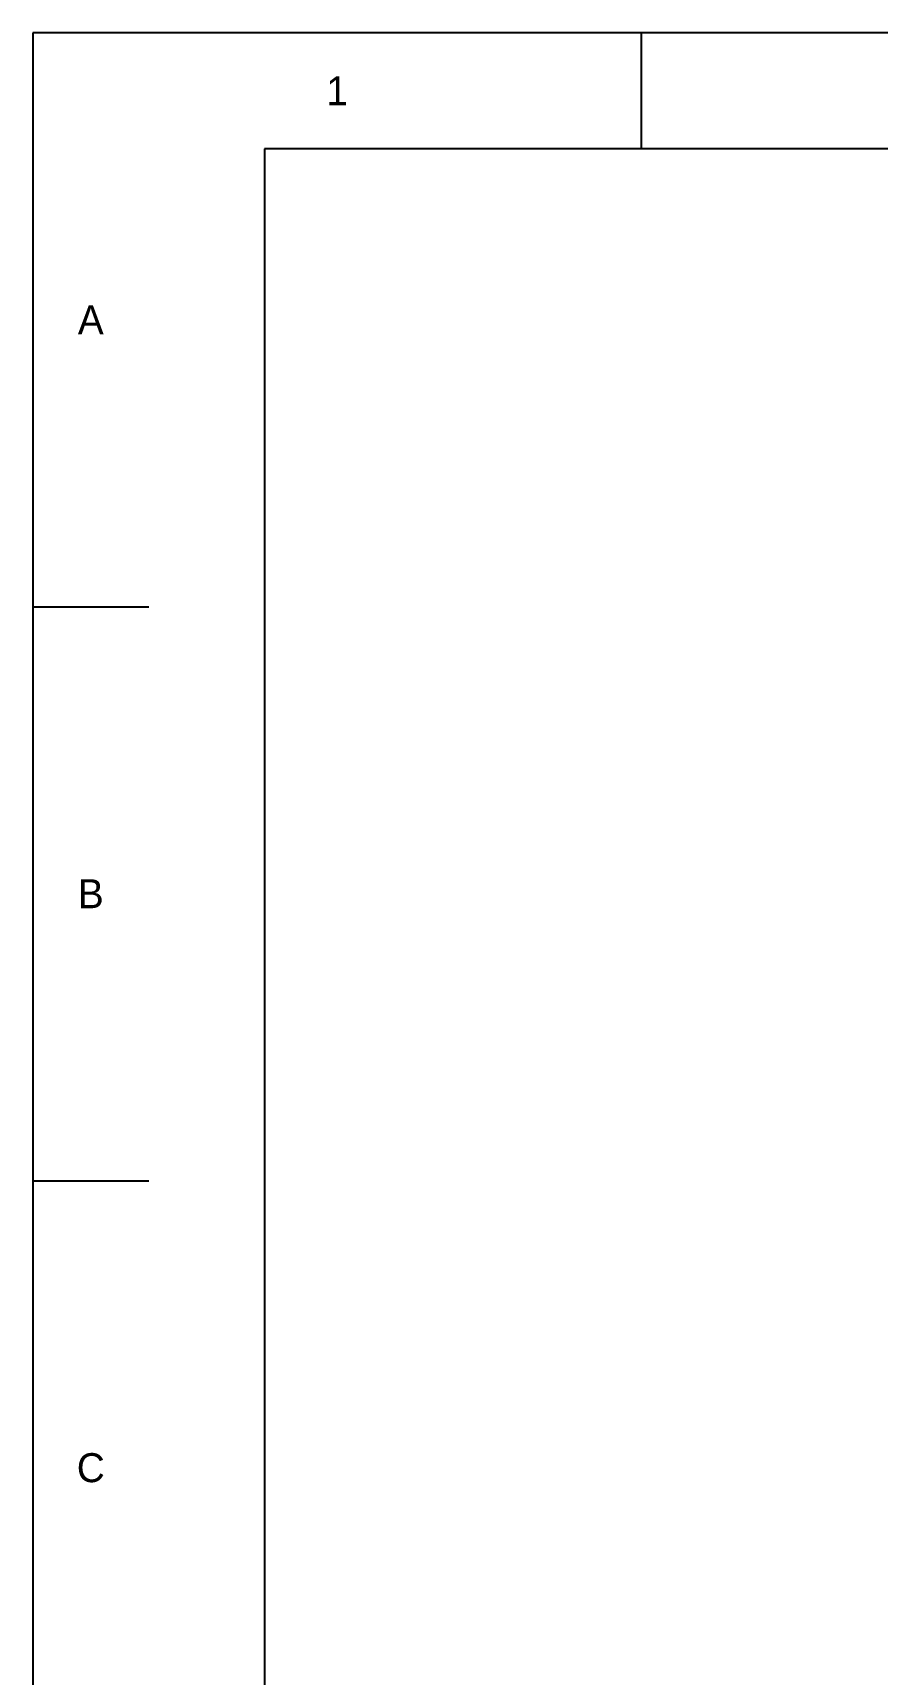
# Model space of a CAD drawing. Extents: x 0 to 420, y 0 to 297.
# Drawn here: x 0 to 72.8, y 155.4 to 297 of the extents above; entities that cross this region are included whole.
import ezdxf
from ezdxf.enums import TextEntityAlignment as Align

# ---------------------------------------------------------------- set-up
doc = ezdxf.new("R2010")
doc.units = 0
for name, color, linetype in [('FINA', 7, 'CONTINUOUS'), ('NORMA', 7, 'CONTINUOUS'), ('TEXTO', 7, 'CONTINUOUS')]:
    doc.layers.add(name, color=color, linetype=linetype)

msp = doc.modelspace()

# ---------------------------------------------------------------- linework, layer by layer
at = {"layer": 'FINA'}
for p, q in [((420, 297), (0, 297)), ((0, 297), (0, 0)), ((52.5, 287), (52.5, 297)), ((0, 247.5), (10, 247.5)), ((0, 198), (10, 198))]:
    msp.add_line(p, q, dxfattribs=at)
at = {"layer": 'NORMA'}
for p, q in [((410, 287), (20, 287)), ((20, 287), (20, 10))]:
    msp.add_line(p, q, dxfattribs=at)

# ---------------------------------------------------------------- texts
at = {"layer": 'TEXTO'}
for s, p in [('1', (26.25, 292)), ('A', (5, 272.25)), ('B', (5, 222.75)), ('C', (5, 173.25))]:
    msp.add_text(s, height=2.5, dxfattribs=at).set_placement(p, align=Align.MIDDLE_CENTER)

doc.saveas('drawing.dxf')
